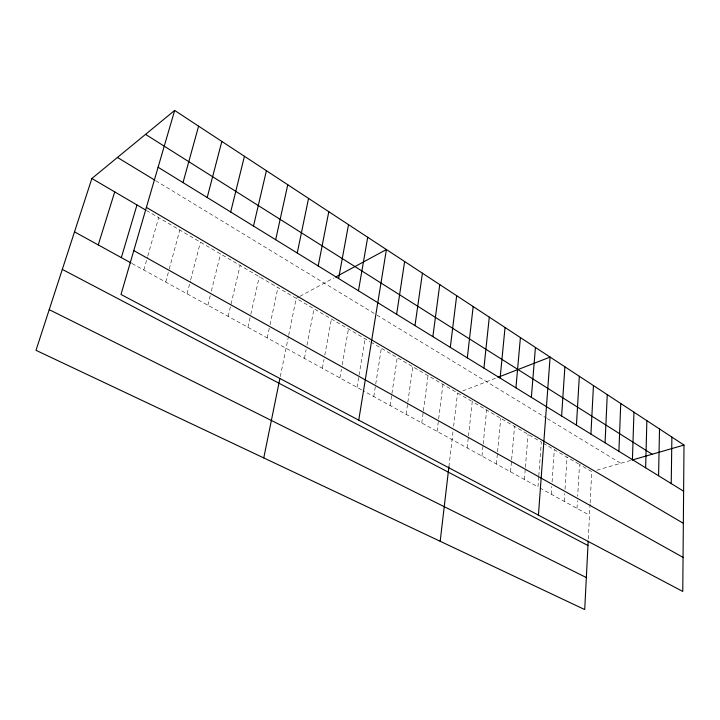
<?xml version="1.0" encoding="UTF-8"?>
<svg xmlns="http://www.w3.org/2000/svg" width="720" height="720" viewBox="0 0 720 720"><rect width="100%" height="100%" fill="white"/><g stroke="black" fill="none" stroke-linecap="round" stroke-linejoin="round"><path stroke-width="0.54" stroke-dasharray="3.6 2.7" d="M588.303 538.992L590.076 504.09M590.13 502.974L591.723 471.663L579.501 464.49L577.692 496.323M577.008 508.392L577.449 500.706M564.255 501.372L564.741 493.641M565.02 489.222L567.027 457.182M551.241 494.217L551.781 486.423M552.087 481.977L554.31 449.721M538.722 476.82L537.957 486.9L362.943 390.591M538.803 475.704L541.323 442.107L472.248 401.589L468.504 435.807M524.394 479.439L525.294 468.441M525.384 467.334L528.075 434.331M510.552 471.816L511.524 460.737M511.623 459.63L514.557 426.402M496.404 464.031L497.457 452.88M497.565 451.764L500.751 418.302M481.941 456.075L483.066 445.113M483.174 444.015L486.648 410.031M467.172 447.948L468.378 436.914M448.911 466.686L453.114 430.749M453.636 426.303L457.533 392.958M437.094 431.397L442.944 384.399M421.785 422.973L423.243 411.966M423.387 410.868L428.04 375.66M406.143 414.36L407.691 403.281M407.844 402.174L412.812 366.732M390.141 405.558L391.761 394.659M391.923 393.57L397.251 357.606M373.779 396.549L381.348 348.273M357.039 387.342L358.866 376.29M359.046 375.183L365.076 338.733M339.912 377.91L341.424 369.216M342.189 364.86L348.444 328.977M322.38 368.262L323.991 359.505M324.792 355.122L331.434 318.996M304.425 358.389L306.135 349.569M306.981 345.159L314.019 308.781M280.287 376.596L288.477 336.33M288.693 335.241L296.199 298.332L298.971 296.829M267.219 337.905L269.784 325.881M270.018 324.792L277.956 287.631M247.923 327.285L250.578 315.441M250.821 314.361L259.272 276.669M228.141 316.404L240.129 265.446M207.864 305.244L210.285 295.425M211.365 291.051L220.518 253.944M187.065 293.796L190.404 280.89M190.674 279.81L200.412 242.154M165.726 282.051L168.948 270.144M169.245 269.055L179.802 230.067M143.82 270L147.456 257.184M147.762 256.113L158.661 217.665M299.898 296.334L333.738 278.028M462.654 390.978L496.908 377.703M596.862 470.187L631.143 460.305M132.093 263.547L361.962 390.051M539.856 487.944L589.509 515.268M146.403 210.474L369.864 341.541M370.818 342.099L471.33 401.049M543.177 443.196L578.538 463.932M155.727 180.702L376.002 314.541M376.956 315.117L546.399 418.068M547.299 418.617L620.811 463.275"/><path stroke-width="1.08" d="M684 445.059L682.767 591.444L120.996 294.471L174.663 110.439L684 445.059L632.169 460.008M671.229 483.579L671.886 437.103M658.575 475.776L659.511 428.976M645.642 467.802L646.866 420.669M632.421 459.657L633.951 412.182M618.903 451.314L620.748 403.506M605.07 442.791L607.257 394.641M588.186 541.17L584.712 609.561L36 350.316L91.872 178.488L174.663 110.439M590.922 434.07L593.451 385.578M576.441 425.142L579.33 376.299M561.618 416.007L564.894 366.813M538.425 515.142L550.107 357.102L497.943 377.307M531.369 397.35L535.428 347.454M515.925 387.837L520.407 337.59M500.112 378.09L505.035 327.483M483.912 368.1L489.294 317.151M467.316 357.867L473.175 306.558M440.19 541.278L448.911 466.686M450.306 347.382L456.669 295.713M432.864 336.627L439.749 284.598M414.981 325.602L422.415 273.204M396.63 314.289L404.631 261.531M358.749 420.156L386.406 249.552L335.628 277.011M358.461 290.754L367.695 237.258M338.598 278.514L348.507 224.649M318.195 265.941L328.797 211.707M263.754 457.92L279.837 378.801M297.234 253.008L308.556 198.405M275.67 239.724L287.766 184.752M253.503 226.053L266.4 170.712M230.688 211.986L244.431 156.276M207.198 197.514L221.841 141.435M183.015 182.601L198.594 126.162M121.338 257.625L136.98 204.948M98.244 244.917L114.723 191.889M49.221 309.654L586.341 577.566M62.307 269.406L587.97 545.517M74.511 231.858L131.112 263.007M133.794 250.605L683.055 557.37M91.872 178.488L145.467 209.925M146.394 207.396L683.343 523.305M117.459 157.455L154.782 180.135M158.103 167.238L683.613 491.211M145.548 134.37L652.158 454.248"/></g></svg>
